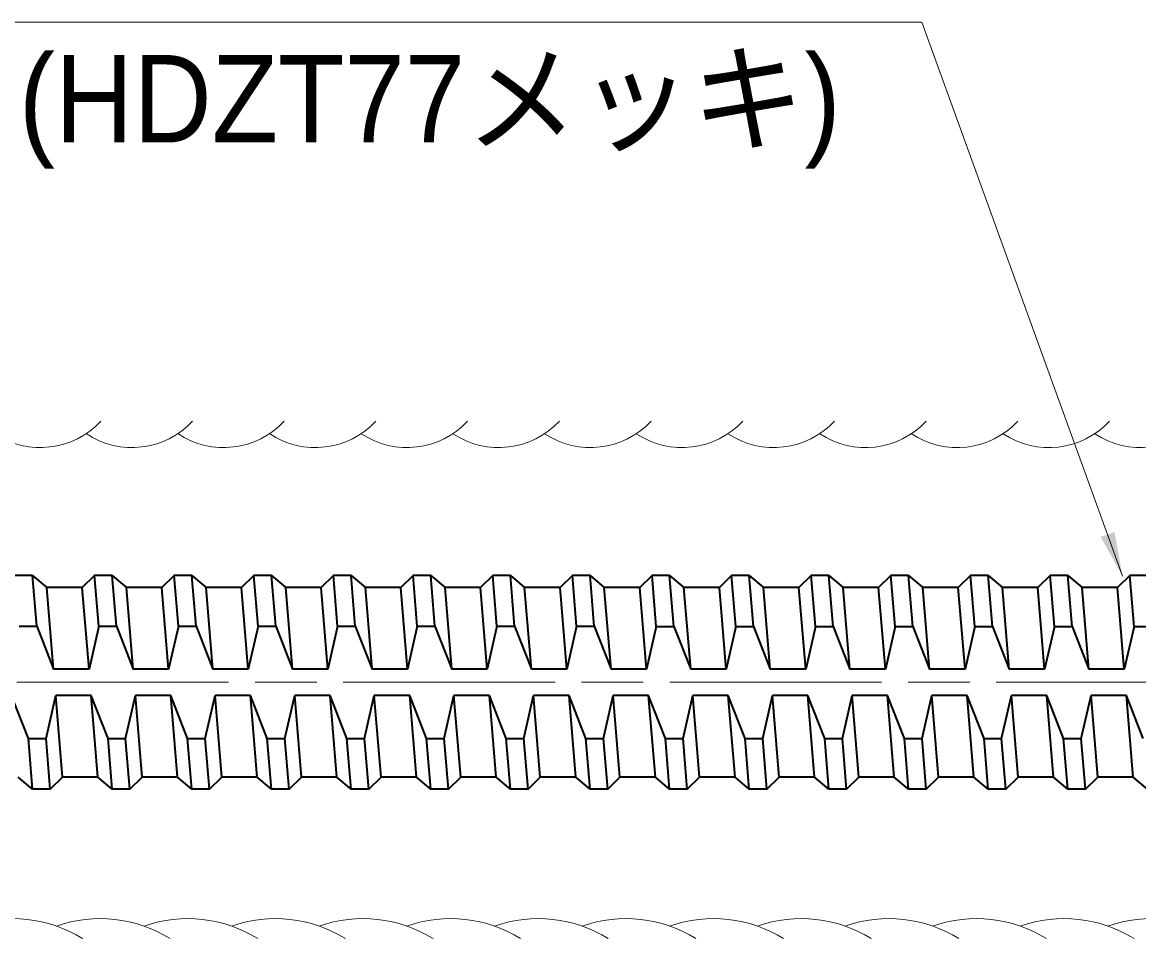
# Model space of a CAD drawing. Units: millimetres at full size, sheet at 1:2; details may follow other scales. Extents: x 1944 to 3626, y 1339 to 2527.
# Drawn here: x 3128.6 to 3255.1, y 2170.6 to 2274.4 of the extents above; entities that cross this region are included whole.
import ezdxf
from ezdxf.enums import TextEntityAlignment as Align

# ---------------------------------------------------------------- set-up
doc = ezdxf.new("R2010")
doc.units = ezdxf.units.MM
doc.header["$LTSCALE"] = 2
doc.linetypes.add('CHAIN', pattern=[18.5, 12, -1.5, 3.5, -1.5])
for name, color, linetype, lineweight in [('1外形線', 7, 'Continuous', 35), ('2細い実線', 3, 'Continuous', 20), ('4中心線', 1, 'CHAIN', 15), ('6寸法線', 4, 'Continuous', 13)]:
    doc.layers.add(name, color=color, linetype=linetype, lineweight=lineweight)
doc.styles.add('ＭＳ Ｐゴシック', font='')
doc.styles.get('ＭＳ Ｐゴシック').set_extended_font_data('MS PGothic')

# ---------------------------------------------------------------- blocks, each defined once
blk = doc.blocks.new('filled_arrow')
at = {"color": 0, "linetype": 'Continuous', "lineweight": -2}
blk.add_solid([(7.5, 1.25), (0, 0), (7.5, -1.25)], dxfattribs=at)

msp = doc.modelspace()

# ---------------------------------------------------------------- linework, layer by layer
at = {"layer": '1外形線'}
for p, q in [((3129.786, 2211.716), (3127.786, 2211.716)), ((3130.261, 2205.966), (3129.786, 2211.716)), ((3129.786, 2211.716), (3131.403, 2210.366)), ((3136.81, 2211.715), (3135.417, 2210.366)), ((3137.285, 2205.966), (3136.81, 2211.715)), ((3138.81, 2211.715), (3136.81, 2211.715)), ((3139.285, 2205.965), (3138.81, 2211.715)), ((3138.81, 2211.715), (3140.427, 2210.366)), ((3145.834, 2211.715), (3144.44, 2210.365)), ((3146.309, 2205.965), (3145.834, 2211.715)), ((3147.834, 2211.715), (3145.834, 2211.715)), ((3148.309, 2205.965), (3147.834, 2211.715)), ((3147.834, 2211.715), (3149.451, 2210.365)), ((3154.858, 2211.715), (3153.464, 2210.365)), ((3155.333, 2205.965), (3154.858, 2211.715)), ((3156.858, 2211.714), (3154.858, 2211.715)), ((3157.333, 2205.964), (3156.858, 2211.714)), ((3156.858, 2211.714), (3158.475, 2210.365)), ((3163.882, 2211.714), (3162.488, 2210.364)), ((3164.357, 2205.964), (3163.882, 2211.714)), ((3165.882, 2211.714), (3163.882, 2211.714)), ((3166.357, 2205.964), (3165.882, 2211.714)), ((3165.882, 2211.714), (3167.498, 2210.365)), ((3172.905, 2211.714), (3171.512, 2210.364)), ((3173.381, 2205.964), (3172.905, 2211.714)), ((3174.905, 2211.713), (3172.905, 2211.714)), ((3175.381, 2205.963), (3174.905, 2211.713)), ((3174.905, 2211.713), (3176.522, 2210.364)), ((3181.929, 2211.713), (3180.536, 2210.364)), ((3182.404, 2205.963), (3181.929, 2211.713)), ((3183.929, 2211.713), (3181.929, 2211.713)), ((3184.404, 2205.963), (3183.929, 2211.713)), ((3183.929, 2211.713), (3185.546, 2210.364)), ((3190.953, 2211.713), (3189.56, 2210.363)), ((3191.428, 2205.963), (3190.953, 2211.713)), ((3192.953, 2211.712), (3190.953, 2211.713)), ((3193.428, 2205.963), (3192.953, 2211.712)), ((3192.953, 2211.712), (3194.57, 2210.363)), ((3199.977, 2211.712), (3198.583, 2210.363)), ((3200.452, 2205.962), (3199.977, 2211.712)), ((3201.977, 2211.712), (3199.977, 2211.712)), ((3202.452, 2205.962), (3201.977, 2211.712)), ((3201.977, 2211.712), (3203.594, 2210.363)), ((3209.001, 2211.712), (3207.607, 2210.362)), ((3211.001, 2211.712), (3209.001, 2211.712)), ((3209.476, 2205.962), (3209.001, 2211.712)), ((3211.476, 2205.962), (3211.001, 2211.712)), ((3211.001, 2211.712), (3212.618, 2210.362)), ((3218.025, 2211.711), (3216.631, 2210.362)), ((3218.5, 2205.962), (3218.025, 2211.711)), ((3220.025, 2211.711), (3218.025, 2211.711)), ((3220.5, 2205.961), (3220.025, 2211.711)), ((3220.025, 2211.711), (3221.641, 2210.362)), ((3227.048, 2211.711), (3225.655, 2210.361)), ((3227.524, 2205.961), (3227.048, 2211.711)), ((3229.048, 2211.711), (3227.048, 2211.711)), ((3229.524, 2205.961), (3229.048, 2211.711)), ((3229.048, 2211.711), (3230.665, 2210.361)), ((3236.072, 2211.711), (3234.679, 2210.361)), ((3236.547, 2205.961), (3236.072, 2211.711)), ((3238.072, 2211.71), (3236.072, 2211.711)), ((3238.547, 2205.96), (3238.072, 2211.71)), ((3238.072, 2211.71), (3239.689, 2210.361)), ((3245.096, 2211.71), (3243.703, 2210.36)), ((3245.571, 2205.96), (3245.096, 2211.71)), ((3247.096, 2211.71), (3245.096, 2211.71)), ((3247.571, 2205.96), (3247.096, 2211.71)), ((3247.096, 2211.71), (3248.713, 2210.361)), ((3254.12, 2211.71), (3252.726, 2210.36)), ((3254.595, 2205.96), (3254.12, 2211.71)), ((3256.12, 2211.709), (3254.12, 2211.71)), ((3132.167, 2201.116), (3131.403, 2210.366)), ((3135.417, 2210.366), (3131.403, 2210.366)), ((3136.181, 2201.116), (3135.416, 2210.365)), ((3141.191, 2201.116), (3140.427, 2210.366)), ((3144.44, 2210.366), (3140.427, 2210.366)), ((3145.205, 2201.115), (3144.44, 2210.365)), ((3150.215, 2201.115), (3149.451, 2210.365)), ((3153.464, 2210.365), (3149.451, 2210.365)), ((3154.229, 2201.115), (3153.464, 2210.364)), ((3162.488, 2210.365), (3158.475, 2210.365)), ((3159.239, 2201.115), (3158.475, 2210.365)), ((3163.252, 2201.114), (3162.488, 2210.364)), ((3168.263, 2201.114), (3167.498, 2210.365)), ((3171.512, 2210.364), (3167.498, 2210.365)), ((3172.276, 2201.114), (3171.512, 2210.363)), ((3177.286, 2201.114), (3176.522, 2210.364)), ((3180.536, 2210.364), (3176.522, 2210.364)), ((3181.3, 2201.113), (3180.536, 2210.363)), ((3186.31, 2201.113), (3185.546, 2210.364)), ((3189.56, 2210.364), (3185.546, 2210.364)), ((3190.324, 2201.113), (3189.559, 2210.362)), ((3195.334, 2201.113), (3194.57, 2210.363)), ((3198.584, 2210.363), (3194.57, 2210.363)), ((3199.348, 2201.113), (3198.583, 2210.362)), ((3207.607, 2210.363), (3203.594, 2210.363)), ((3204.358, 2201.112), (3203.594, 2210.363)), ((3208.372, 2201.112), (3207.607, 2210.362)), ((3216.631, 2210.362), (3212.618, 2210.362)), ((3213.382, 2201.112), (3212.618, 2210.362)), ((3217.396, 2201.112), (3216.631, 2210.361)), ((3225.655, 2210.362), (3221.641, 2210.362)), ((3222.406, 2201.111), (3221.641, 2210.362)), ((3226.419, 2201.111), (3225.655, 2210.361)), ((3234.679, 2210.361), (3230.665, 2210.361)), ((3231.429, 2201.111), (3230.665, 2210.361)), ((3235.443, 2201.111), (3234.679, 2210.36)), ((3243.703, 2210.361), (3239.689, 2210.361)), ((3240.453, 2201.111), (3239.689, 2210.361)), ((3244.467, 2201.11), (3243.702, 2210.36)), ((3252.726, 2210.36), (3248.713, 2210.361)), ((3249.477, 2201.11), (3248.713, 2210.361)), ((3253.491, 2201.11), (3252.726, 2210.359)), ((3128.261, 2205.966), (3130.261, 2205.966)), ((3130.261, 2205.966), (3132.167, 2201.116)), ((3137.285, 2205.966), (3136.181, 2201.116)), ((3137.285, 2205.966), (3139.285, 2205.965)), ((3139.285, 2205.965), (3141.191, 2201.116)), ((3146.309, 2205.965), (3145.205, 2201.115)), ((3146.309, 2205.965), (3148.309, 2205.965)), ((3148.309, 2205.965), (3150.215, 2201.115)), ((3155.333, 2205.965), (3154.229, 2201.115)), ((3155.333, 2205.965), (3157.333, 2205.964)), ((3157.333, 2205.964), (3159.239, 2201.115)), ((3164.357, 2205.964), (3163.252, 2201.114)), ((3164.357, 2205.964), (3166.357, 2205.964)), ((3166.357, 2205.964), (3168.263, 2201.114)), ((3173.381, 2205.964), (3172.276, 2201.114)), ((3173.381, 2205.964), (3175.381, 2205.963)), ((3175.381, 2205.963), (3177.286, 2201.114)), ((3182.404, 2205.963), (3181.3, 2201.113)), ((3182.404, 2205.963), (3184.404, 2205.963)), ((3184.404, 2205.963), (3186.31, 2201.113)), ((3191.428, 2205.963), (3190.324, 2201.113)), ((3191.428, 2205.963), (3193.428, 2205.963)), ((3193.428, 2205.963), (3195.334, 2201.113)), ((3200.452, 2205.962), (3199.348, 2201.112)), ((3200.452, 2205.962), (3202.452, 2205.962)), ((3202.452, 2205.962), (3204.358, 2201.112)), ((3209.476, 2205.962), (3208.372, 2201.112)), ((3209.476, 2205.962), (3211.476, 2205.962)), ((3211.476, 2205.962), (3213.382, 2201.112)), ((3218.5, 2205.962), (3217.395, 2201.112)), ((3218.5, 2205.962), (3220.5, 2205.961)), ((3220.5, 2205.961), (3222.406, 2201.111)), ((3227.524, 2205.961), (3226.419, 2201.111)), ((3227.524, 2205.961), (3229.524, 2205.961)), ((3229.524, 2205.961), (3231.429, 2201.111)), ((3236.547, 2205.961), (3235.443, 2201.111)), ((3236.547, 2205.961), (3238.547, 2205.96)), ((3238.547, 2205.96), (3240.453, 2201.111)), ((3245.571, 2205.96), (3244.467, 2201.11)), ((3245.571, 2205.96), (3247.571, 2205.96)), ((3247.571, 2205.96), (3249.477, 2201.11)), ((3254.595, 2205.96), (3253.491, 2201.11)), ((3254.595, 2205.96), (3256.595, 2205.959)), ((3136.181, 2201.116), (3132.167, 2201.116)), ((3145.205, 2201.115), (3141.191, 2201.116)), ((3154.229, 2201.115), (3150.215, 2201.115)), ((3163.252, 2201.114), (3159.239, 2201.115)), ((3172.276, 2201.114), (3168.263, 2201.114)), ((3181.3, 2201.113), (3177.286, 2201.114)), ((3190.324, 2201.113), (3186.31, 2201.113)), ((3199.348, 2201.113), (3195.334, 2201.113)), ((3208.372, 2201.112), (3204.358, 2201.112)), ((3217.396, 2201.112), (3213.382, 2201.112)), ((3226.419, 2201.111), (3222.406, 2201.111)), ((3235.443, 2201.111), (3231.429, 2201.111)), ((3244.467, 2201.11), (3240.453, 2201.111)), ((3253.491, 2201.11), (3249.477, 2201.11)), ((3129.311, 2193.266), (3127.405, 2198.115)), ((3131.311, 2193.266), (3132.415, 2198.115)), ((3136.429, 2198.115), (3132.415, 2198.116)), ((3133.179, 2188.866), (3132.415, 2198.115)), ((3138.334, 2193.265), (3136.429, 2198.115)), ((3137.193, 2188.866), (3136.429, 2198.115)), ((3140.334, 2193.266), (3141.439, 2198.115)), ((3145.452, 2198.115), (3141.439, 2198.116)), ((3142.203, 2188.866), (3141.439, 2198.115)), ((3147.358, 2193.265), (3145.452, 2198.115)), ((3146.217, 2188.865), (3145.452, 2198.115)), ((3149.358, 2193.265), (3150.463, 2198.114)), ((3154.476, 2198.114), (3150.463, 2198.115)), ((3151.227, 2188.865), (3150.463, 2198.114)), ((3156.382, 2193.264), (3154.476, 2198.114)), ((3155.241, 2188.865), (3154.476, 2198.114)), ((3158.382, 2193.265), (3159.486, 2198.114)), ((3160.251, 2188.865), (3159.486, 2198.114)), ((3163.5, 2198.114), (3159.487, 2198.115)), ((3165.406, 2193.264), (3163.5, 2198.114)), ((3164.264, 2188.864), (3163.5, 2198.114)), ((3167.406, 2193.264), (3168.51, 2198.113)), ((3172.524, 2198.113), (3168.51, 2198.114)), ((3169.275, 2188.864), (3168.51, 2198.113)), ((3174.43, 2193.264), (3172.524, 2198.113)), ((3173.288, 2188.864), (3172.524, 2198.113)), ((3176.43, 2193.264), (3177.534, 2198.113)), ((3181.548, 2198.113), (3177.534, 2198.114)), ((3178.298, 2188.864), (3177.534, 2198.113)), ((3182.312, 2188.864), (3181.548, 2198.113)), ((3185.454, 2193.264), (3186.558, 2198.113)), ((3190.572, 2198.112), (3186.558, 2198.114)), ((3187.322, 2188.863), (3186.558, 2198.113)), ((3192.477, 2193.263), (3190.572, 2198.112)), ((3191.336, 2188.863), (3190.572, 2198.112)), ((3194.477, 2193.263), (3195.582, 2198.112)), ((3199.595, 2198.112), (3195.582, 2198.113)), ((3196.346, 2188.863), (3195.582, 2198.112)), ((3201.501, 2193.262), (3199.595, 2198.112)), ((3200.36, 2188.863), (3199.595, 2198.112)), ((3203.501, 2193.263), (3204.606, 2198.112)), ((3208.619, 2198.112), (3204.606, 2198.113)), ((3205.37, 2188.862), (3204.606, 2198.112)), ((3209.384, 2188.862), (3208.619, 2198.112)), ((3210.525, 2193.262), (3208.619, 2198.111)), ((3212.525, 2193.262), (3213.629, 2198.111)), ((3214.394, 2188.862), (3213.629, 2198.111)), ((3217.643, 2198.111), (3213.63, 2198.112)), ((3219.549, 2193.261), (3217.643, 2198.111)), ((3218.407, 2188.862), (3217.643, 2198.111)), ((3221.549, 2193.262), (3222.653, 2198.111)), ((3226.667, 2198.111), (3222.653, 2198.112)), ((3223.418, 2188.862), (3222.653, 2198.111)), ((3227.431, 2188.861), (3226.667, 2198.111)), ((3228.573, 2193.261), (3226.667, 2198.11)), ((3230.573, 2193.261), (3231.677, 2198.11)), ((3235.691, 2198.11), (3231.677, 2198.111)), ((3232.441, 2188.861), (3231.677, 2198.11)), ((3237.597, 2193.26), (3235.691, 2198.11)), ((3236.455, 2188.861), (3235.691, 2198.11)), ((3239.597, 2193.261), (3240.701, 2198.11)), ((3244.715, 2198.11), (3240.701, 2198.111)), ((3241.465, 2188.861), (3240.701, 2198.11)), ((3246.62, 2193.26), (3244.715, 2198.11)), ((3245.479, 2188.86), (3244.715, 2198.11)), ((3248.62, 2193.26), (3249.725, 2198.109)), ((3253.738, 2198.109), (3249.725, 2198.11)), ((3250.489, 2188.86), (3249.725, 2198.109)), ((3255.644, 2193.259), (3253.738, 2198.109)), ((3254.503, 2188.86), (3253.738, 2198.109)), ((3129.311, 2193.266), (3131.311, 2193.266)), ((3129.786, 2187.516), (3129.311, 2193.266)), ((3131.786, 2187.516), (3131.311, 2193.266)), ((3138.334, 2193.265), (3140.334, 2193.266)), ((3138.81, 2187.516), (3138.334, 2193.265)), ((3140.81, 2187.515), (3140.334, 2193.266)), ((3147.358, 2193.265), (3149.358, 2193.265)), ((3147.833, 2187.515), (3147.358, 2193.265)), ((3149.833, 2187.515), (3149.358, 2193.265)), ((3156.382, 2193.264), (3158.382, 2193.265)), ((3156.857, 2187.515), (3156.382, 2193.264)), ((3158.857, 2187.514), (3158.382, 2193.265)), ((3165.406, 2193.264), (3167.406, 2193.264)), ((3165.881, 2187.514), (3165.406, 2193.264)), ((3167.881, 2187.514), (3167.406, 2193.264)), ((3174.43, 2193.264), (3176.43, 2193.264)), ((3174.905, 2187.514), (3174.43, 2193.264)), ((3176.905, 2187.513), (3176.43, 2193.264)), ((3183.454, 2193.263), (3185.454, 2193.264)), ((3183.929, 2187.513), (3183.454, 2193.263)), ((3185.929, 2187.513), (3185.454, 2193.264)), ((3192.477, 2193.263), (3194.477, 2193.263)), ((3192.953, 2187.513), (3192.477, 2193.263)), ((3194.953, 2187.512), (3194.477, 2193.263)), ((3201.501, 2193.262), (3203.501, 2193.263)), ((3201.976, 2187.512), (3201.501, 2193.262)), ((3203.976, 2187.512), (3203.501, 2193.263)), ((3210.525, 2193.262), (3212.525, 2193.262)), ((3211, 2187.512), (3210.525, 2193.262)), ((3213, 2187.512), (3212.525, 2193.262)), ((3219.549, 2193.261), (3221.549, 2193.262)), ((3220.024, 2187.511), (3219.549, 2193.261)), ((3222.024, 2187.511), (3221.549, 2193.262)), ((3228.573, 2193.261), (3230.573, 2193.261)), ((3229.048, 2187.511), (3228.573, 2193.261)), ((3231.048, 2187.511), (3230.573, 2193.261)), ((3237.597, 2193.26), (3239.597, 2193.261)), ((3238.072, 2187.511), (3237.597, 2193.26)), ((3240.072, 2187.51), (3239.597, 2193.261)), ((3246.62, 2193.26), (3248.62, 2193.26)), ((3247.096, 2187.51), (3246.62, 2193.26)), ((3249.095, 2187.51), (3248.62, 2193.26)), ((3129.786, 2187.516), (3128.169, 2188.866)), ((3131.786, 2187.516), (3133.179, 2188.866)), ((3137.193, 2188.866), (3133.179, 2188.866)), ((3138.81, 2187.516), (3137.193, 2188.866)), ((3140.81, 2187.515), (3142.203, 2188.866)), ((3146.217, 2188.865), (3142.203, 2188.866)), ((3147.833, 2187.515), (3146.217, 2188.865)), ((3149.833, 2187.515), (3151.227, 2188.865)), ((3155.241, 2188.865), (3151.227, 2188.865)), ((3156.857, 2187.515), (3155.241, 2188.865)), ((3158.857, 2187.514), (3160.251, 2188.865)), ((3164.264, 2188.864), (3160.251, 2188.865)), ((3165.881, 2187.514), (3164.264, 2188.864)), ((3167.881, 2187.514), (3169.275, 2188.864)), ((3173.288, 2188.864), (3169.275, 2188.864)), ((3174.905, 2187.514), (3173.288, 2188.864)), ((3176.905, 2187.513), (3178.298, 2188.864)), ((3182.312, 2188.864), (3178.298, 2188.864)), ((3183.929, 2187.513), (3182.312, 2188.864)), ((3185.929, 2187.513), (3187.322, 2188.863)), ((3191.336, 2188.863), (3187.322, 2188.863)), ((3192.953, 2187.513), (3191.336, 2188.863)), ((3194.953, 2187.512), (3196.346, 2188.863)), ((3200.36, 2188.863), (3196.346, 2188.863)), ((3201.976, 2187.512), (3200.36, 2188.863)), ((3203.976, 2187.512), (3205.37, 2188.862)), ((3209.384, 2188.862), (3205.37, 2188.862)), ((3211, 2187.512), (3209.384, 2188.862)), ((3213, 2187.512), (3214.394, 2188.862)), ((3218.407, 2188.862), (3214.394, 2188.862)), ((3220.024, 2187.511), (3218.407, 2188.862)), ((3222.024, 2187.511), (3223.418, 2188.862)), ((3227.431, 2188.861), (3223.418, 2188.862)), ((3229.048, 2187.511), (3227.431, 2188.861)), ((3231.048, 2187.511), (3232.441, 2188.861)), ((3236.455, 2188.861), (3232.441, 2188.861)), ((3238.072, 2187.511), (3236.455, 2188.861)), ((3240.072, 2187.51), (3241.465, 2188.861)), ((3245.479, 2188.86), (3241.465, 2188.861)), ((3247.096, 2187.51), (3245.479, 2188.86)), ((3249.095, 2187.51), (3250.489, 2188.86)), ((3254.503, 2188.86), (3250.489, 2188.86)), ((3256.119, 2187.51), (3254.503, 2188.86)), ((3131.786, 2187.516), (3129.786, 2187.516)), ((3140.81, 2187.515), (3138.81, 2187.516)), ((3149.833, 2187.515), (3147.833, 2187.515)), ((3158.857, 2187.514), (3156.857, 2187.515)), ((3167.881, 2187.514), (3165.881, 2187.514)), ((3176.905, 2187.513), (3174.905, 2187.514)), ((3185.929, 2187.513), (3183.929, 2187.513)), ((3194.953, 2187.512), (3192.953, 2187.513)), ((3203.976, 2187.512), (3201.976, 2187.512)), ((3213, 2187.512), (3211, 2187.512)), ((3222.024, 2187.511), (3220.024, 2187.511)), ((3231.048, 2187.511), (3229.048, 2187.511)), ((3240.072, 2187.51), (3238.072, 2187.511)), ((3249.095, 2187.51), (3247.096, 2187.51))]:
    msp.add_line(p, q, dxfattribs=at)
at = {"layer": '1外形線', "color": 2}
msp.add_line((3183.454, 2193.263), (3181.548, 2198.113), dxfattribs=at)
at = {"layer": '2細い実線'}
for centre, radius, start, end in [((3130.661, 2235.586), 9.363, 236.29835, 317.16493), ((3141.051, 2235.585), 9.363, 236.29835, 317.16493), ((3151.441, 2235.585), 9.363, 236.29835, 317.16493), ((3161.831, 2235.585), 9.363, 236.29835, 317.16493), ((3172.221, 2235.584), 9.363, 236.29835, 317.16493), ((3182.611, 2235.584), 9.363, 236.29835, 317.16493), ((3193.001, 2235.584), 9.363, 236.29835, 317.16493), ((3203.391, 2235.583), 9.363, 236.29835, 317.16493), ((3213.781, 2235.583), 9.363, 236.29835, 317.16493), ((3224.171, 2235.582), 9.363, 236.29835, 317.16493), ((3234.561, 2235.582), 9.363, 236.29835, 317.16493), ((3244.951, 2235.582), 9.363, 236.29835, 317.16493), ((3255.341, 2235.581), 9.363, 236.29835, 317.16493), ((3127.522, 2157.899), 14.948, 58.00504, 109.39784), ((3137.452, 2157.899), 14.948, 58.00504, 109.39784), ((3147.382, 2157.898), 14.948, 58.00504, 109.39784), ((3157.312, 2157.897), 14.948, 58.00504, 109.39784), ((3167.242, 2157.897), 14.948, 58.00504, 109.39784), ((3177.172, 2157.896), 14.948, 58.00504, 109.39784), ((3187.102, 2157.896), 14.948, 58.00504, 109.39784), ((3197.031, 2157.895), 14.948, 58.00504, 109.39784), ((3206.961, 2157.894), 14.948, 58.00504, 109.39784), ((3216.891, 2157.894), 14.948, 58.00504, 109.39784), ((3226.821, 2157.893), 14.948, 58.00504, 109.39784), ((3236.751, 2157.893), 14.948, 58.00504, 109.39784), ((3246.681, 2157.892), 14.948, 58.00504, 109.39784), ((3256.611, 2157.891), 14.948, 58.00504, 109.39784)]:
    msp.add_arc(centre, radius, start, end, dxfattribs=at)
at = {"layer": '4中心線'}
msp.add_line((3521.99, 2199.634), (2077.387, 2199.634), dxfattribs=at)
at = {"layer": '6寸法線'}
msp.add_lwpolyline([(3253.3, 2211.66), (3251.597, 2216.361), (3230.567, 2274.408), (3099.247, 2274.408)], dxfattribs=at)

# ---------------------------------------------------------------- block references
at = {"layer": '6寸法線', "xscale": 0.667, "yscale": 0.667, "rotation": 109.9}
msp.add_blockref('filled_arrow', (3253.3, 2211.66), dxfattribs=at)

# ---------------------------------------------------------------- texts
at = {"layer": '6寸法線', "color": 7, "style": 'ＭＳ Ｐゴシック', "width": 0.95}
msp.add_text('(HDZT77メッキ)', height=9.897, dxfattribs=at).set_placement((3128.226, 2257.838), align=Align.BOTTOM_LEFT)

doc.saveas('drawing.dxf')
